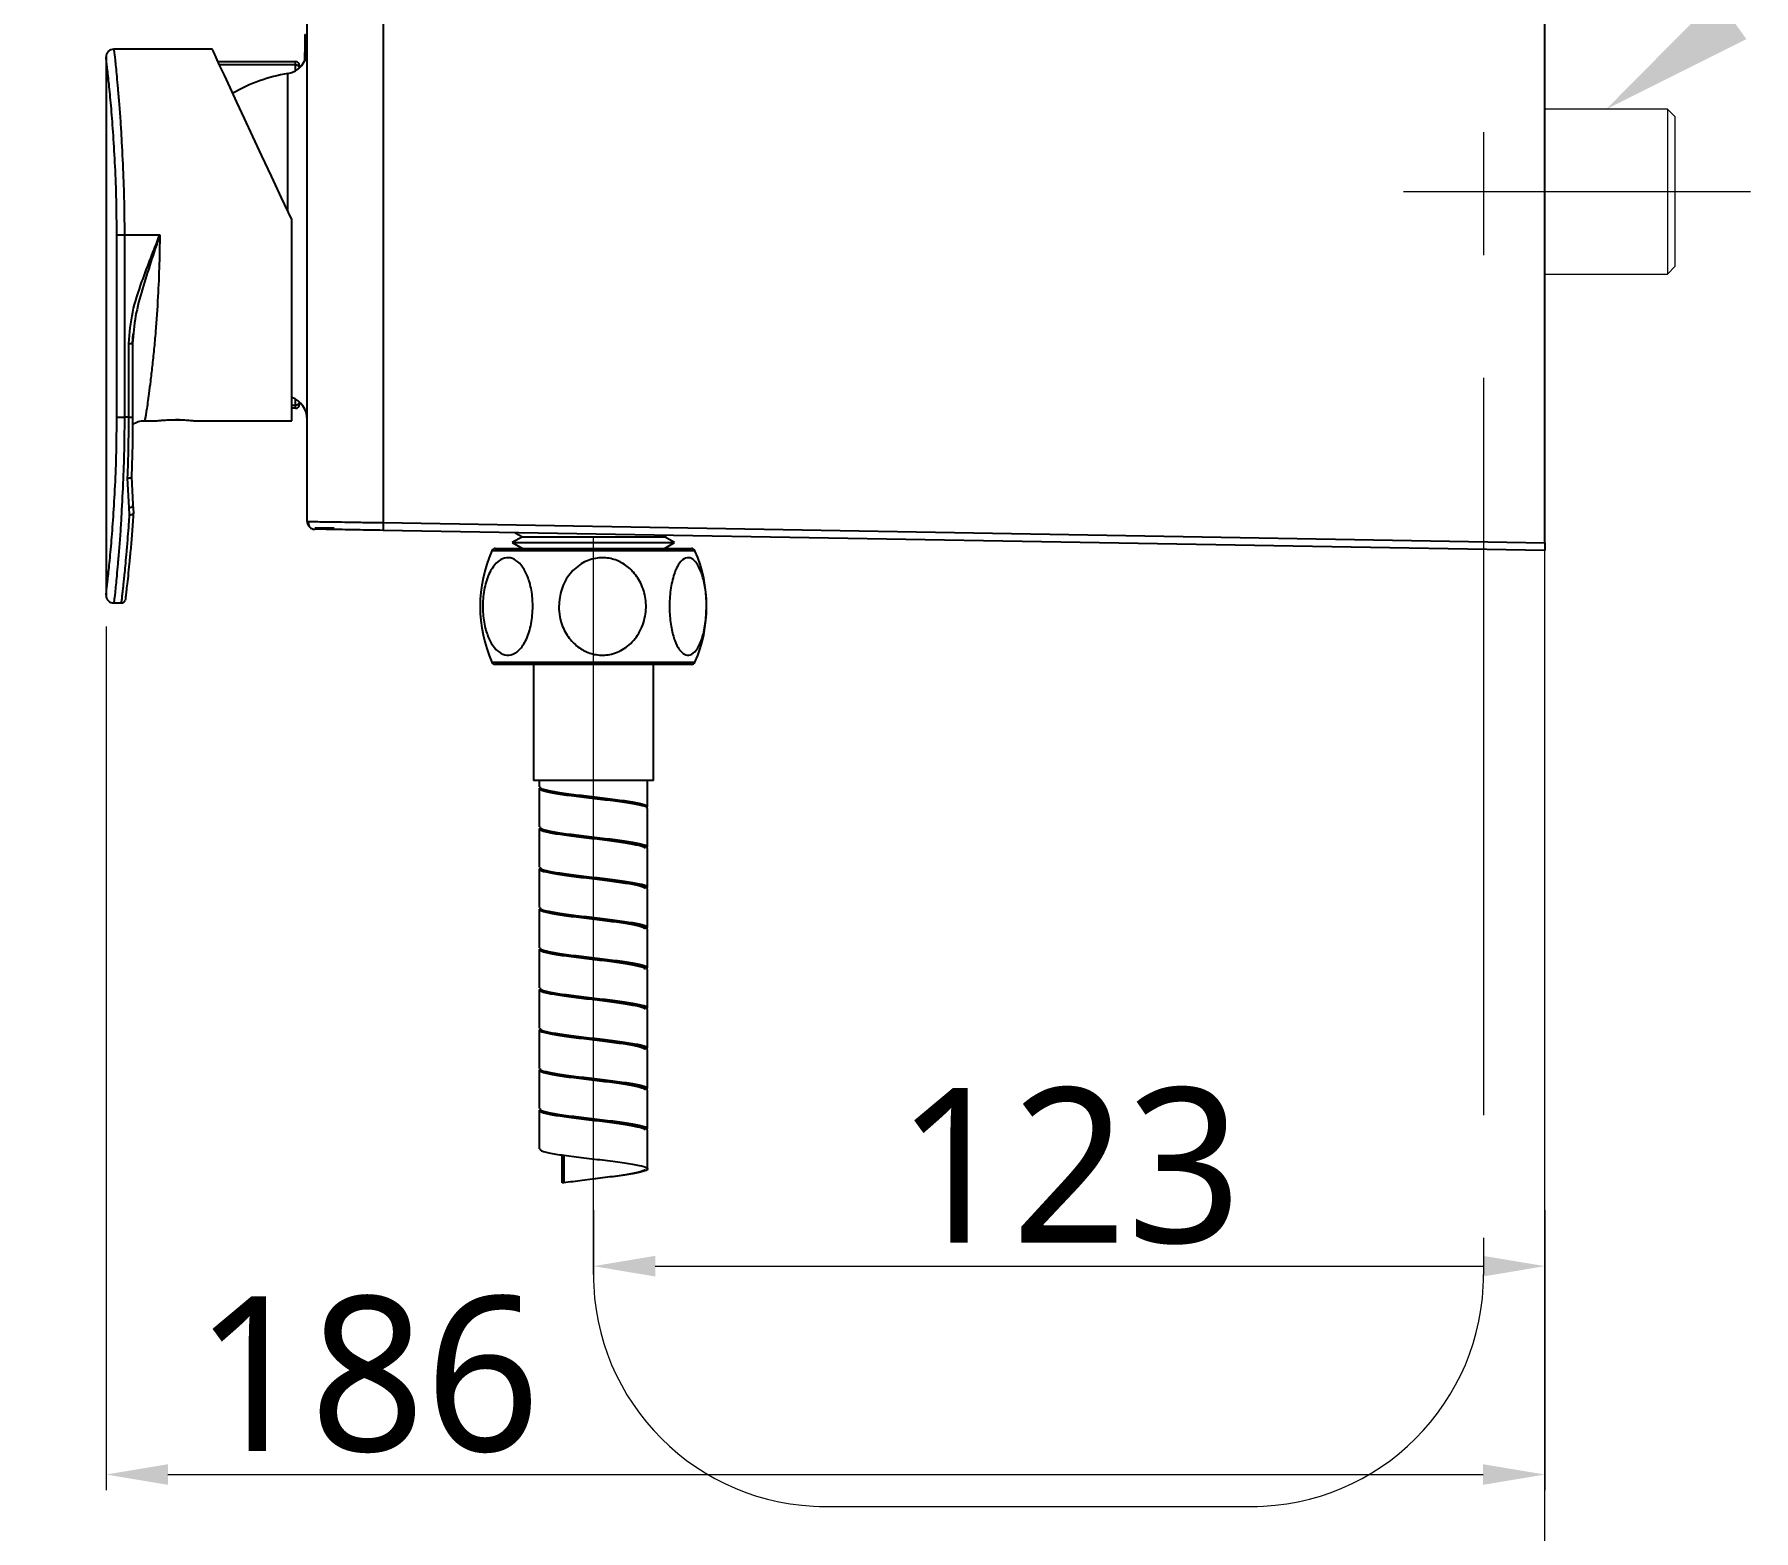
# Model space of a CAD drawing. Extents: x -2463 to 697, y 0 to 2315.
# Drawn here: x -692.6 to -470.4, y 317.2 to 510.6 of the extents above; entities that cross this region are included whole.
import ezdxf
from ezdxf import colors
from ezdxf.entities.mleader import LeaderData, LeaderLine
from ezdxf.math import Vec2, Vec3

# ---------------------------------------------------------------- set-up
doc = ezdxf.new("R2010")
doc.units = 0
doc.header["$LTSCALE"] = 10
doc.header["$MEASUREMENT"] = 0
doc.header["$PDMODE"] = 3
doc.header["$PDSIZE"] = -10
doc.linetypes.add('CENTER2', pattern=[28.575, 19.05, -3.175, 3.175, -3.175])
doc.layers.get('0').update_dxf_attribs({"linetype": 'CONTINUOUS'})
doc.layers.get('DEFPOINTS').update_dxf_attribs({"linetype": 'CONTINUOUS'})
doc.layers.add('1', color=7, linetype='CONTINUOUS', true_color=0xffffff)
doc.layers.add('Cneter', color=1, linetype='CENTER2', lineweight=13)
doc.layers.add('치수선', color=7, linetype='CONTINUOUS', lineweight=20)
doc.styles.add('Daelim Dimension', font='NanumGothic.ttf')
doc.styles.get("Standard").update_dxf_attribs({"font": 'SYMBOL'})
doc.dimstyles.new('DEFAULT', dxfattribs={"dimscale": 2, "dimtxt": 2, "dimasz": 2, "dimexe": 0, "dimexo": 2, "dimgap": 1, "dimtad": 1, "dimdec": 1, "dimzin": 9, "dimdsep": 46, "dimtxsty": 'Daelim Dimension', "dimcen": 0.5, "dimclrd": 252, "dimclre": 252, "dimclrt": 3, "dimadec": 1, "dimazin": 0, "dimtfac": 1, "dimtdec": 1, "dimtix": 1, "dimtmove": 0, "dimatfit": 3, "dimfxl": 1, "dimtolj": 1, "dimtzin": 1, "dimlwd": 9, "dimlwe": 9, "dimarcsym": 0})

# ---------------------------------------------------------------- blocks, each defined once
blk = doc.blocks.new('*D33')
at = {"color": 5, "lineweight": 9, "ltscale": 0.5, "transparency": 16777216}
for p, q in [((-885.08, 1497.18), (-314.18, 1497.18)), ((-316.18, 1489.18), (-316.18, 498.23)), ((-466.02, 490.23), (-314.18, 490.23))]:
    blk.add_line(p, q, dxfattribs=at)
at = {"color": 5, "ltscale": 0.5, "transparency": 16777216}
for points in [[(-317.51, 1489.18), (-314.84, 1489.18), (-316.18, 1497.18)], [(-317.51, 498.23), (-314.84, 498.23), (-316.18, 490.23)]]:
    blk.add_solid(points, dxfattribs=at)
at = {"layer": 'DEFPOINTS', "color": 0, "ltscale": 0.5, "transparency": 16777216}
for p in [(-889.08, 1497.18), (-470.02, 490.23), (-316.18, 490.23)]:
    blk.add_point(p, dxfattribs=at)
at = {"color": 7, "ltscale": 0.5, "transparency": 16777216, "insert": (-331.88, 993.71), "char_height": 20, "attachment_point": 5, "rotation": 90, "style": 'Daelim Dimension'}
blk.add_mtext('\\A1;(1140~1330)', dxfattribs=at)
blk = doc.blocks.new('*D37')
at = {"color": 5, "lineweight": 9, "ltscale": 0.5, "transparency": 16777216}
for p, q in [((-620.38, 358.63), (-620.38, 349.38)), ((-497.38, 358.63), (-497.38, 349.38)), ((-612.38, 351.38), (-505.38, 351.38))]:
    blk.add_line(p, q, dxfattribs=at)
at = {"color": 5, "ltscale": 0.5, "transparency": 16777216}
for points in [[(-612.38, 352.71), (-612.38, 350.04), (-620.38, 351.38)], [(-505.38, 352.71), (-505.38, 350.04), (-497.38, 351.38)]]:
    blk.add_solid(points, dxfattribs=at)
at = {"layer": 'DEFPOINTS', "color": 0, "ltscale": 0.5, "transparency": 16777216}
for p in [(-620.38, 362.63), (-497.38, 362.63), (-497.38, 351.38)]:
    blk.add_point(p, dxfattribs=at)
at = {"color": 7, "ltscale": 0.5, "transparency": 16777216, "insert": (-558.88, 364.28), "char_height": 20, "attachment_point": 5, "style": 'Daelim Dimension'}
blk.add_mtext('\\A1;123', dxfattribs=at)
blk = doc.blocks.new('*D38')
at = {"color": 5, "lineweight": 9, "ltscale": 0.5, "transparency": 16777216}
for p, q in [((-683.38, 434.03), (-683.38, 322.45)), ((-497.38, 358.63), (-497.38, 322.45)), ((-675.38, 324.45), (-505.38, 324.45))]:
    blk.add_line(p, q, dxfattribs=at)
at = {"color": 5, "ltscale": 0.5, "transparency": 16777216}
for points in [[(-675.38, 325.78), (-675.38, 323.12), (-683.38, 324.45)], [(-505.38, 325.78), (-505.38, 323.12), (-497.38, 324.45)]]:
    blk.add_solid(points, dxfattribs=at)
at = {"layer": 'DEFPOINTS', "color": 0, "ltscale": 0.5, "transparency": 16777216}
for p in [(-683.38, 438.03), (-497.38, 362.63), (-497.38, 324.45)]:
    blk.add_point(p, dxfattribs=at)
at = {"color": 7, "ltscale": 0.5, "transparency": 16777216, "insert": (-649.58, 337.34), "char_height": 20, "attachment_point": 5, "style": 'Daelim Dimension'}
blk.add_mtext('\\A1;186', dxfattribs=at)

msp = doc.modelspace()

# ---------------------------------------------------------------- linework, layer by layer
at = {"color": 7, "linetype": 'Continuous', "lineweight": 25}
for p, q in [((-497.38, 444.84), (-497.38, 535.63)), ((-657.38, 447.61), (-657.38, 521.65)), ((-647.56, 521.8), (-647.56, 447.46)), ((-657.68, 510.55), (-657.58, 510.55)), ((-657.68, 510.49), (-657.58, 510.49)), ((-657.68, 510.49), (-657.68, 508.43)), ((-657.58, 510.49), (-657.58, 508.43)), ((-683.38, 507.68), (-683.38, 438.03)), ((-669.64, 508.63), (-682.38, 508.63)), ((-668.9, 507.03), (-658.88, 507.03)), ((-658.88, 506.61), (-658.88, 507.03)), ((-657.7, 507.99), (-657.68, 507.99)), ((-657.7, 507.69), (-657.68, 507.69)), ((-657.7, 507.69), (-657.68, 507.69)), ((-657.68, 508.43), (-657.58, 508.43)), ((-657.68, 508.34), (-657.58, 508.34)), ((-657.68, 508.34), (-657.68, 508.28)), ((-657.68, 508.28), (-657.58, 508.28)), ((-657.68, 508.28), (-657.58, 508.28)), ((-657.68, 508.28), (-657.68, 508.28)), ((-657.68, 508.23), (-657.58, 508.23)), ((-657.68, 507.15), (-657.68, 508.22)), ((-657.58, 508.34), (-657.58, 508.28)), ((-657.58, 508.28), (-657.58, 508.28)), ((-657.58, 507.38), (-657.58, 508.22)), ((-657.58, 507.99), (-657.57, 507.99)), ((-657.58, 507.69), (-657.57, 507.69)), ((-657.58, 507.69), (-657.57, 507.69)), ((-658.38, 506.53), (-658.38, 506.22)), ((-681.99, 461.08), (-681.99, 484.63)), ((-681.99, 484.63), (-681, 484.63)), ((-681, 484.63), (-676.43, 484.63)), ((-681, 484.63), (-681, 461.08)), ((-659.38, 460.63), (-659.38, 486.63)), ((-679.96, 470.6), (-679.88, 471.84)), ((-680.43, 461.08), (-680.43, 470.6)), ((-679.93, 461.08), (-679.93, 470.6)), ((-658.88, 462.23), (-658.88, 462.65)), ((-658.38, 463.03), (-658.38, 462.73)), ((-681.99, 461.08), (-681, 461.08)), ((-680.43, 461.08), (-681, 461.08)), ((-678.38, 460.63), (-678.38, 460.63)), ((-678.38, 460.63), (-676.78, 460.63)), ((-673.9, 460.74), (-674.38, 460.75)), ((-671.99, 460.63), (-659.38, 460.63)), ((-658.88, 462.23), (-659.38, 462.23)), ((-680.09, 453.38), (-679.9, 449.78)), ((-680.37, 449.41), (-680.59, 453.22)), ((-680.33, 448.48), (-680.37, 449.41)), ((-679.9, 449.78), (-679.84, 448.74)), ((-657.38, 447.61), (-657.09, 447.61)), ((-653.9, 446.73), (-656.38, 446.73)), ((-647.56, 447.46), (-497.38, 444.84)), ((-497.38, 443.84), (-647.56, 446.46)), ((-629.56, 445.63), (-630.86, 444.88)), ((-630.86, 444.88), (-629.56, 444.13)), ((-630.86, 444.88), (-620.38, 444.88)), ((-630.48, 446.16), (-629.56, 445.63)), ((-629.56, 445.63), (-620.38, 445.63)), ((-620.38, 445.63), (-611.2, 445.63)), ((-620.38, 444.88), (-609.91, 444.88)), ((-611.2, 445.63), (-610.88, 445.82)), ((-609.91, 444.88), (-611.2, 445.63)), ((-611.2, 444.13), (-609.91, 444.88)), ((-497.38, 444.84), (-497.38, 443.84)), ((-633.06, 444.13), (-630.77, 444.13)), ((-630.77, 444.13), (-607.71, 444.13)), ((-682.38, 437.08), (-681.38, 437.08)), ((-680.88, 437.58), (-680.92, 437.4)), ((-607.71, 429.13), (-633.06, 429.13)), ((-628.13, 429.13), (-628.13, 414.13)), ((-612.63, 414.13), (-612.63, 429.13)), ((-612.63, 414.13), (-628.13, 414.13)), ((-627.38, 414.13), (-627.38, 413.33)), ((-613.38, 410.73), (-613.38, 414.13)), ((-627.38, 413.13), (-627.38, 408.13)), ((-620.38, 412.03), (-620.38, 412.03)), ((-613.38, 405.53), (-613.38, 410.53)), ((-627.38, 407.93), (-627.38, 402.93)), ((-620.38, 406.83), (-620.38, 406.83)), ((-613.38, 400.33), (-613.38, 405.33)), ((-627.38, 402.73), (-627.38, 397.73)), ((-620.38, 401.63), (-620.38, 401.63)), ((-613.38, 395.13), (-613.38, 400.13)), ((-627.38, 397.53), (-627.38, 392.53)), ((-620.38, 396.43), (-620.38, 396.43)), ((-613.38, 389.93), (-613.38, 394.93)), ((-627.38, 392.33), (-627.38, 387.33)), ((-620.38, 391.23), (-620.38, 391.23)), ((-613.38, 384.73), (-613.38, 389.73)), ((-627.38, 387.13), (-627.38, 382.13)), ((-620.38, 386.03), (-620.38, 386.03)), ((-613.38, 379.53), (-613.38, 384.53)), ((-627.38, 381.93), (-627.38, 376.93)), ((-620.38, 380.83), (-620.38, 380.83)), ((-613.38, 374.33), (-613.38, 379.33)), ((-627.38, 376.73), (-627.38, 371.73)), ((-620.38, 375.63), (-620.38, 375.63)), ((-613.38, 369.13), (-613.38, 374.13)), ((-627.38, 371.53), (-627.38, 366.53)), ((-620.38, 370.43), (-620.38, 370.43)), ((-613.38, 363.93), (-613.38, 368.93)), ((-624.4, 362.13), (-624.4, 365.74)), ((-624.22, 365.72), (-624.22, 362.13)), ((-620.38, 365.23), (-620.38, 365.23)), ((-624.22, 362.13), (-624.4, 362.13))]:
    msp.add_line(p, q, dxfattribs=at)
at = {"color": 8, "linetype": 'Continuous', "lineweight": 25}
for p, q in [((-658.88, 506.61), (-668.7, 506.61)), ((-659.89, 487.71), (-659.89, 505.5)), ((-658.88, 505.86), (-658.88, 506.61)), ((-680.43, 470.6), (-679.93, 470.6)), ((-659.38, 462.65), (-658.88, 462.65)), ((-658.88, 462.65), (-658.88, 463.4)), ((-680.43, 461.08), (-679.93, 461.08)), ((-607.25, 443.83), (-633.52, 443.83)), ((-633.52, 429.43), (-631.15, 429.43)), ((-631.15, 429.43), (-607.25, 429.43))]:
    msp.add_line(p, q, dxfattribs=at)
at = {"color": 7, "ltscale": 0.5}
msp.add_line((-497.38, 479.58), (-497.38, 500.88), dxfattribs=at)
at = {"color": 7, "linetype": 'Continuous', "lineweight": 25, "flags": 128}
for points in [[(-659.38, 486.63), (-660.7, 489.45), (-661.99, 492.21), (-663.22, 494.86), (-664.39, 497.37), (-665.47, 499.69), (-666.46, 501.8), (-667.33, 503.67), (-668.08, 505.27), (-668.69, 506.58), (-669.15, 507.58), (-669.46, 508.25), (-669.62, 508.59), (-669.64, 508.63)], [(-680.59, 453.22), (-680.49, 453.22), (-680.39, 453.23), (-680.3, 453.24), (-680.22, 453.26), (-680.16, 453.29), (-680.11, 453.32), (-680.09, 453.35), (-680.09, 453.38)], [(-680.37, 449.41), (-680.26, 449.43), (-680.15, 449.46), (-680.05, 449.5), (-679.97, 449.56), (-679.92, 449.61), (-679.88, 449.67), (-679.88, 449.73), (-679.9, 449.78)], [(-680.33, 448.48), (-680.23, 448.48), (-680.13, 448.49), (-680.04, 448.51), (-679.97, 448.55), (-679.9, 448.59), (-679.86, 448.64), (-679.84, 448.69), (-679.84, 448.74)]]:
    msp.add_lwpolyline(points, dxfattribs=at)
at = {"color": 7, "linetype": 'Continuous', "lineweight": 25}
for centre, radius, start, end in [((-660.38, 508.46), 3, 279.5283, 0), ((-658.88, 506.53), 0.5, 0, 90), ((-656.38, 484.63), 21.16, 99.5283, 120.0791), ((-660.38, 460.8), 3, 0, 70.5288), ((-658.88, 462.73), 0.5, 270, 0), ((-656.38, 447.73), 1, 186.9016, 213.1114), ((-656.38, 447.61), 1, 180, 269), ((-633.23, 446.96), 14.33, 178.0009, 181.9991), ((-617.02, 436.63), 18, 156.4218, 203.5782), ((-633.06, 443.63), 0.5, 90, 156.4218), ((-607.71, 443.63), 0.5, 23.5782, 90), ((-623.75, 436.63), 18, 336.4218, 23.5782), ((-633.06, 429.63), 0.5, 203.5782, 270), ((-607.71, 429.63), 0.5, 270, 336.4218)]:
    msp.add_arc(centre, radius, start, end, dxfattribs=at)
at = {"color": 8, "linetype": 'Continuous', "lineweight": 25}
for centre, start, end in [((-658.86, 506.12), 11.4209, 92.1287), ((-658.86, 463.14), 267.8712, 348.5795)]:
    msp.add_arc(centre, 0.486, start, end, dxfattribs=at)
at = {"color": 7, "linetype": 'Continuous', "lineweight": 25}
for points, knots in [([(-657.68, 510.55), (-657.68, 510.55), (-657.68, 510.55), (-657.68, 510.54), (-657.68, 510.52), (-657.68, 510.5), (-657.68, 510.49)], [0, 0, 0, 0, 0.178729, 0.493173, 0.742132, 1, 1, 1, 1]), ([(-657.58, 510.55), (-657.58, 510.55), (-657.58, 510.55), (-657.58, 510.54), (-657.58, 510.52), (-657.58, 510.5), (-657.58, 510.49)], [0, 0, 0, 0, 0.178729, 0.493173, 0.742132, 1, 1, 1, 1]), ([(-682.38, 508.63), (-682.51, 508.62), (-682.7, 508.6), (-682.94, 508.47), (-683.1, 508.34), (-683.22, 508.18), (-683.35, 507.95), (-683.37, 507.76), (-683.38, 507.63)], [0, 0, 0, 0, 0.239454, 0.368357, 0.5, 0.631636, 0.760544, 1, 1, 1, 1]), ([(-657.68, 508.43), (-657.68, 508.42), (-657.68, 508.39), (-657.68, 508.37), (-657.68, 508.35), (-657.68, 508.34), (-657.68, 508.34)], [0, 0, 0, 0, 0.283667, 0.557848, 0.774934, 1, 1, 1, 1]), ([(-657.68, 508.26), (-657.68, 508.26), (-657.68, 508.25), (-657.68, 508.23), (-657.68, 508.23), (-657.68, 508.23)], [0, 0, 0, 0, 0.291076, 0.639152, 1, 1, 1, 1]), ([(-657.58, 508.43), (-657.58, 508.42), (-657.58, 508.39), (-657.58, 508.37), (-657.58, 508.35), (-657.58, 508.34), (-657.58, 508.34)], [0, 0, 0, 0, 0.283667, 0.557848, 0.774934, 1, 1, 1, 1]), ([(-657.58, 508.26), (-657.58, 508.26), (-657.58, 508.25), (-657.58, 508.23), (-657.58, 508.23), (-657.58, 508.23)], [0, 0, 0, 0, 0.291076, 0.639152, 1, 1, 1, 1]), ([(-680.43, 470.6), (-680.32, 471.97), (-680.08, 474.7), (-678.5, 479.36), (-677.22, 482.63), (-676.43, 484.63)], [0, 0, 0, 0, 0.279439, 0.559552, 1, 1, 1, 1]), ([(-676.43, 484.63), (-676.82, 483.47), (-677.59, 481.15), (-678.69, 477.67), (-679.66, 474.17), (-679.85, 471.79), (-679.94, 470.6)], [0, 0, 0, 0, 0.253004, 0.505065, 0.754809, 1, 1, 1, 1]), ([(-680.59, 453.22), (-680.54, 454.53), (-680.46, 457.09), (-680.44, 459.77), (-680.43, 461.08)], [0, 0, 0, 0, 0.509892, 1, 1, 1, 1]), ([(-679.94, 461.08), (-679.94, 459.77), (-679.96, 457.15), (-680.05, 454.64), (-680.09, 453.38)], [0, 0, 0, 0, 0.499842, 1, 1, 1, 1]), ([(-679.95, 460.18), (-679.71, 460.31), (-679.22, 460.57), (-678.66, 460.61), (-678.38, 460.63)], [0, 0, 0, 0, 0.493025, 1, 1, 1, 1]), ([(-676.78, 460.63), (-676.78, 460.63), (-676.84, 460.62), (-676.62, 460.65), (-676.1, 460.69), (-675.29, 460.74), (-674.66, 460.75), (-674.34, 460.75)], [0, 0, 0, 0, 0.010106, 0.257302, 0.504623, 0.751978, 1, 1, 1, 1]), ([(-674.34, 460.75), (-674.03, 460.75), (-673.4, 460.74), (-672.62, 460.69), (-672.08, 460.64), (-672.02, 460.63), (-671.99, 460.63)], [0, 0, 0, 0, 0.25259, 0.505309, 0.758105, 1, 1, 1, 1]), ([(-679.84, 448.74), (-679.89, 447.92), (-680.01, 446.26), (-680.19, 444.07), (-680.38, 442.14), (-680.54, 440.51), (-680.69, 439.22), (-680.8, 438.29), (-680.87, 437.69), (-680.88, 437.62), (-680.88, 437.58)], [0, 0, 0, 0, 0.124753, 0.249547, 0.37478, 0.499919, 0.624965, 0.750259, 0.87515, 1, 1, 1, 1]), ([(-657.19, 447.61), (-657.21, 447.52), (-657.26, 447.34), (-657.19, 447.06), (-657.03, 446.83), (-656.85, 446.73), (-656.76, 446.69)], [0, 0, 0, 0, 0.249427, 0.501875, 0.753505, 1, 1, 1, 1]), ([(-647.56, 446.46), (-648.72, 446.48), (-651.05, 446.52), (-653.97, 446.57), (-656, 446.61), (-656.27, 446.61), (-656.4, 446.61)], [0, 0, 0, 0, 0.250018, 0.500025, 0.750017, 1, 1, 1, 1]), ([(-628.2, 436.63), (-628.25, 435.87), (-628.33, 434.35), (-628.98, 432.34), (-629.92, 430.92), (-631.02, 430.27), (-632.07, 430.35), (-633.01, 431.01), (-633.81, 432.19), (-634.42, 433.86), (-634.74, 435.94), (-634.66, 438.23), (-634.14, 440.38), (-633.26, 442.01), (-632.18, 442.88), (-631.11, 443), (-630.13, 442.49), (-629.29, 441.45), (-628.62, 439.91), (-628.26, 438.22), (-628.22, 437.08), (-628.2, 436.63)], [0, 0, 0, 0, 0.060655, 0.121405, 0.179698, 0.231948, 0.279009, 0.324421, 0.37183, 0.423643, 0.480641, 0.54172, 0.604031, 0.663758, 0.717802, 0.766033, 0.811506, 0.858045, 0.908463, 0.964028, 1, 1, 1, 1]), ([(-624.85, 436.63), (-624.78, 437.39), (-624.63, 438.91), (-623.5, 440.91), (-621.86, 442.34), (-619.96, 442.99), (-618.13, 442.91), (-616.49, 442.24), (-615.1, 441.06), (-614.04, 439.4), (-613.49, 437.32), (-613.63, 435.03), (-614.53, 432.88), (-616.06, 431.25), (-617.93, 430.37), (-619.8, 430.26), (-621.5, 430.77), (-622.97, 431.81), (-624.13, 433.35), (-624.76, 435.04), (-624.82, 436.18), (-624.85, 436.63)], [0, 0, 0, 0, 0.060655, 0.121405, 0.179698, 0.231948, 0.279009, 0.324421, 0.371829, 0.423643, 0.48064, 0.54172, 0.604031, 0.663758, 0.717802, 0.766033, 0.811506, 0.858045, 0.908463, 0.964028, 1, 1, 1, 1]), ([(-605.76, 436.63), (-605.79, 435.87), (-605.85, 434.35), (-606.33, 432.34), (-607.03, 430.92), (-607.83, 430.27), (-608.61, 430.35), (-609.31, 431.01), (-609.9, 432.19), (-610.35, 433.86), (-610.58, 435.94), (-610.52, 438.23), (-610.14, 440.38), (-609.49, 442.01), (-608.7, 442.88), (-607.9, 443), (-607.18, 442.49), (-606.56, 441.45), (-606.06, 439.91), (-605.8, 438.22), (-605.77, 437.08), (-605.76, 436.63)], [0, 0, 0, 0, 0.060655, 0.121405, 0.179698, 0.231948, 0.279009, 0.324421, 0.37183, 0.423643, 0.480641, 0.54172, 0.604031, 0.663758, 0.717802, 0.766033, 0.811506, 0.858045, 0.908463, 0.964028, 1, 1, 1, 1]), ([(-683.38, 438.08), (-683.37, 437.96), (-683.35, 437.76), (-683.22, 437.53), (-683.1, 437.37), (-682.94, 437.24), (-682.7, 437.12), (-682.51, 437.1), (-682.38, 437.08)], [0, 0, 0, 0, 0.239457, 0.368367, 0.500002, 0.631645, 0.760546, 1, 1, 1, 1]), ([(-681.38, 437.08), (-681.34, 437.09), (-681.24, 437.09), (-681.1, 437.16), (-680.99, 437.26), (-680.94, 437.35), (-680.92, 437.4)], [0, 0, 0, 0, 0.233613, 0.485136, 0.744573, 1, 1, 1, 1]), ([(-627.28, 413.28), (-627.33, 413.17), (-627.44, 412.96), (-626.26, 412.63), (-624.25, 412.3), (-621.63, 411.98), (-618.84, 411.66), (-616.26, 411.33), (-614.36, 411), (-613.39, 410.74), (-613.49, 410.58), (-613.52, 410.53)], [0, 0, 0, 0, 0.118163, 0.236671, 0.35518, 0.473343, 0.591506, 0.710015, 0.828523, 0.946686, 1, 1, 1, 1]), ([(-627.25, 413.33), (-627.27, 413.27), (-627.32, 413.11), (-626.24, 412.83), (-624.25, 412.5), (-621.63, 412.18), (-618.84, 411.86), (-616.26, 411.53), (-614.35, 411.2), (-613.32, 410.91), (-613.47, 410.72), (-613.53, 410.64)], [0, 0, 0, 0, 0.066323, 0.186975, 0.307628, 0.427929, 0.54823, 0.668882, 0.789534, 0.909835, 1, 1, 1, 1]), ([(-627.27, 408.03), (-627.31, 407.94), (-627.4, 407.74), (-626.25, 407.43), (-624.25, 407.1), (-621.63, 406.78), (-618.84, 406.46), (-616.26, 406.13), (-614.36, 405.8), (-613.39, 405.54), (-613.49, 405.38), (-613.52, 405.33)], [0, 0, 0, 0, 0.101682, 0.222405, 0.343128, 0.4635, 0.583872, 0.704595, 0.825318, 0.94569, 1, 1, 1, 1]), ([(-627.25, 408.13), (-627.27, 408.07), (-627.32, 407.91), (-626.24, 407.63), (-624.25, 407.3), (-621.63, 406.98), (-618.84, 406.66), (-616.26, 406.33), (-614.35, 406), (-613.32, 405.71), (-613.47, 405.52), (-613.53, 405.44)], [0, 0, 0, 0, 0.066323, 0.186975, 0.307628, 0.427929, 0.54823, 0.668882, 0.789534, 0.909835, 1, 1, 1, 1]), ([(-626.95, 407.88), (-626.95, 407.84), (-626.98, 407.69), (-625.97, 407.43), (-624.09, 407.1), (-621.58, 406.78), (-618.9, 406.46), (-616.43, 406.13), (-614.62, 405.8), (-613.69, 405.54), (-613.78, 405.38), (-613.81, 405.33)], [0, 0, 0, 0, 0.04697, 0.17504, 0.303109, 0.430805, 0.558502, 0.686572, 0.814641, 0.942338, 1, 1, 1, 1]), ([(-627.27, 402.83), (-627.31, 402.74), (-627.4, 402.54), (-626.25, 402.23), (-624.25, 401.9), (-621.63, 401.58), (-618.84, 401.26), (-616.26, 400.93), (-614.36, 400.6), (-613.39, 400.34), (-613.49, 400.18), (-613.52, 400.13)], [0, 0, 0, 0, 0.101682, 0.222405, 0.343128, 0.4635, 0.583872, 0.704595, 0.825318, 0.94569, 1, 1, 1, 1]), ([(-627.25, 402.93), (-627.27, 402.87), (-627.32, 402.71), (-626.24, 402.43), (-624.25, 402.1), (-621.63, 401.78), (-618.84, 401.46), (-616.26, 401.13), (-614.35, 400.8), (-613.32, 400.51), (-613.47, 400.32), (-613.53, 400.24)], [0, 0, 0, 0, 0.066323, 0.186975, 0.307628, 0.427929, 0.54823, 0.668882, 0.789534, 0.909835, 1, 1, 1, 1]), ([(-626.95, 402.67), (-626.95, 402.64), (-626.98, 402.49), (-625.97, 402.23), (-624.09, 401.9), (-621.58, 401.58), (-618.9, 401.26), (-616.43, 400.93), (-614.62, 400.6), (-613.69, 400.34), (-613.78, 400.18), (-613.81, 400.13)], [0, 0, 0, 0, 0.04697, 0.17504, 0.303109, 0.430805, 0.558502, 0.686572, 0.814641, 0.942338, 1, 1, 1, 1]), ([(-627.27, 397.63), (-627.31, 397.54), (-627.4, 397.34), (-626.25, 397.03), (-624.25, 396.7), (-621.63, 396.38), (-618.84, 396.06), (-616.26, 395.73), (-614.36, 395.4), (-613.39, 395.14), (-613.49, 394.98), (-613.52, 394.93)], [0, 0, 0, 0, 0.101682, 0.222405, 0.343128, 0.4635, 0.583872, 0.704595, 0.825318, 0.94569, 1, 1, 1, 1]), ([(-627.25, 397.73), (-627.27, 397.67), (-627.32, 397.51), (-626.24, 397.23), (-624.25, 396.9), (-621.63, 396.58), (-618.84, 396.26), (-616.26, 395.93), (-614.35, 395.6), (-613.32, 395.31), (-613.47, 395.12), (-613.53, 395.04)], [0, 0, 0, 0, 0.066323, 0.186975, 0.307628, 0.427929, 0.54823, 0.668882, 0.789534, 0.909835, 1, 1, 1, 1]), ([(-626.95, 397.48), (-626.95, 397.44), (-626.98, 397.29), (-625.97, 397.03), (-624.09, 396.7), (-621.58, 396.38), (-618.9, 396.06), (-616.43, 395.73), (-614.62, 395.4), (-613.69, 395.14), (-613.78, 394.98), (-613.81, 394.93)], [0, 0, 0, 0, 0.04697, 0.17504, 0.303109, 0.430805, 0.558502, 0.686572, 0.814641, 0.942338, 1, 1, 1, 1]), ([(-627.27, 392.43), (-627.31, 392.34), (-627.4, 392.14), (-626.25, 391.83), (-624.25, 391.5), (-621.63, 391.18), (-618.84, 390.86), (-616.26, 390.53), (-614.36, 390.2), (-613.39, 389.94), (-613.49, 389.78), (-613.52, 389.73)], [0, 0, 0, 0, 0.101682, 0.222405, 0.343128, 0.4635, 0.583872, 0.704595, 0.825318, 0.94569, 1, 1, 1, 1]), ([(-627.25, 392.53), (-627.27, 392.47), (-627.32, 392.31), (-626.24, 392.03), (-624.25, 391.7), (-621.63, 391.38), (-618.84, 391.06), (-616.26, 390.73), (-614.35, 390.4), (-613.32, 390.11), (-613.47, 389.92), (-613.53, 389.84)], [0, 0, 0, 0, 0.0663234, 0.1869753, 0.3076276, 0.4279285, 0.5482296, 0.6688819, 0.7895341, 0.9098349, 1, 1, 1, 1]), ([(-626.95, 392.28), (-626.95, 392.24), (-626.98, 392.09), (-625.97, 391.83), (-624.09, 391.5), (-621.58, 391.18), (-618.9, 390.86), (-616.43, 390.53), (-614.62, 390.2), (-613.69, 389.94), (-613.78, 389.78), (-613.81, 389.73)], [0, 0, 0, 0, 0.04697, 0.17504, 0.303109, 0.430805, 0.558502, 0.686572, 0.814641, 0.942338, 1, 1, 1, 1]), ([(-627.27, 387.23), (-627.31, 387.14), (-627.4, 386.94), (-626.25, 386.63), (-624.25, 386.3), (-621.63, 385.98), (-618.84, 385.66), (-616.26, 385.33), (-614.36, 385), (-613.39, 384.74), (-613.49, 384.58), (-613.52, 384.53)], [0, 0, 0, 0, 0.101682, 0.222405, 0.343128, 0.4635, 0.583872, 0.704595, 0.825318, 0.94569, 1, 1, 1, 1]), ([(-627.25, 387.33), (-627.27, 387.27), (-627.32, 387.11), (-626.24, 386.83), (-624.25, 386.5), (-621.63, 386.18), (-618.84, 385.86), (-616.26, 385.53), (-614.35, 385.2), (-613.32, 384.91), (-613.47, 384.72), (-613.53, 384.64)], [0, 0, 0, 0, 0.0663234, 0.1869753, 0.3076276, 0.4279285, 0.5482296, 0.6688819, 0.7895341, 0.9098349, 1, 1, 1, 1]), ([(-626.95, 387.07), (-626.95, 387.04), (-626.98, 386.89), (-625.97, 386.63), (-624.09, 386.3), (-621.58, 385.98), (-618.9, 385.66), (-616.43, 385.33), (-614.62, 385), (-613.69, 384.74), (-613.78, 384.58), (-613.81, 384.53)], [0, 0, 0, 0, 0.04697, 0.17504, 0.303109, 0.430805, 0.558502, 0.686572, 0.814641, 0.942338, 1, 1, 1, 1]), ([(-627.27, 382.03), (-627.31, 381.94), (-627.4, 381.74), (-626.25, 381.43), (-624.25, 381.1), (-621.63, 380.78), (-618.84, 380.46), (-616.26, 380.13), (-614.36, 379.8), (-613.39, 379.54), (-613.49, 379.38), (-613.52, 379.33)], [0, 0, 0, 0, 0.101682, 0.222405, 0.343128, 0.4635, 0.583872, 0.704595, 0.825318, 0.94569, 1, 1, 1, 1]), ([(-627.25, 382.13), (-627.27, 382.07), (-627.32, 381.91), (-626.24, 381.63), (-624.25, 381.3), (-621.63, 380.98), (-618.84, 380.66), (-616.26, 380.33), (-614.35, 380), (-613.32, 379.71), (-613.47, 379.52), (-613.53, 379.44)], [0, 0, 0, 0, 0.066323, 0.186975, 0.307628, 0.427929, 0.54823, 0.668882, 0.789534, 0.909835, 1, 1, 1, 1]), ([(-626.95, 381.87), (-626.95, 381.84), (-626.98, 381.69), (-625.97, 381.43), (-624.09, 381.1), (-621.58, 380.78), (-618.9, 380.46), (-616.43, 380.13), (-614.62, 379.8), (-613.69, 379.54), (-613.78, 379.38), (-613.81, 379.33)], [0, 0, 0, 0, 0.04697, 0.17504, 0.303109, 0.430805, 0.558502, 0.686572, 0.814641, 0.942337, 1, 1, 1, 1]), ([(-627.27, 376.83), (-627.31, 376.74), (-627.4, 376.54), (-626.25, 376.23), (-624.25, 375.9), (-621.63, 375.58), (-618.84, 375.26), (-616.26, 374.93), (-614.36, 374.6), (-613.39, 374.34), (-613.49, 374.18), (-613.52, 374.13)], [0, 0, 0, 0, 0.101682, 0.222405, 0.343128, 0.4635, 0.583872, 0.704595, 0.825318, 0.94569, 1, 1, 1, 1]), ([(-627.25, 376.93), (-627.27, 376.87), (-627.32, 376.71), (-626.24, 376.43), (-624.25, 376.1), (-621.63, 375.78), (-618.84, 375.46), (-616.26, 375.13), (-614.35, 374.8), (-613.32, 374.51), (-613.47, 374.32), (-613.53, 374.24)], [0, 0, 0, 0, 0.066323, 0.186975, 0.307628, 0.427929, 0.54823, 0.668882, 0.789534, 0.909835, 1, 1, 1, 1]), ([(-626.95, 376.67), (-626.95, 376.64), (-626.98, 376.49), (-625.97, 376.23), (-624.09, 375.9), (-621.58, 375.58), (-618.9, 375.26), (-616.43, 374.93), (-614.62, 374.6), (-613.69, 374.34), (-613.78, 374.18), (-613.81, 374.13)], [0, 0, 0, 0, 0.04697, 0.17504, 0.303109, 0.430805, 0.558502, 0.686572, 0.814641, 0.942337, 1, 1, 1, 1]), ([(-627.27, 371.63), (-627.31, 371.54), (-627.4, 371.34), (-626.25, 371.03), (-624.25, 370.7), (-621.63, 370.38), (-618.84, 370.06), (-616.26, 369.73), (-614.36, 369.4), (-613.39, 369.14), (-613.49, 368.98), (-613.52, 368.93)], [0, 0, 0, 0, 0.101682, 0.222405, 0.343128, 0.4635, 0.583872, 0.704595, 0.825318, 0.94569, 1, 1, 1, 1]), ([(-627.25, 371.73), (-627.27, 371.67), (-627.32, 371.51), (-626.24, 371.23), (-624.25, 370.9), (-621.63, 370.58), (-618.84, 370.26), (-616.26, 369.93), (-614.35, 369.6), (-613.32, 369.31), (-613.47, 369.12), (-613.53, 369.04)], [0, 0, 0, 0, 0.0663233, 0.1869752, 0.3076275, 0.4279285, 0.5482296, 0.6688819, 0.7895341, 0.909835, 1, 1, 1, 1]), ([(-626.95, 371.48), (-626.95, 371.44), (-626.98, 371.29), (-625.97, 371.03), (-624.09, 370.7), (-621.58, 370.38), (-618.9, 370.06), (-616.43, 369.73), (-614.62, 369.4), (-613.69, 369.14), (-613.78, 368.98), (-613.81, 368.93)], [0, 0, 0, 0, 0.04697, 0.17504, 0.303109, 0.430805, 0.558502, 0.686572, 0.814641, 0.942337, 1, 1, 1, 1]), ([(-627.25, 366.53), (-627.27, 366.47), (-627.32, 366.31), (-626.24, 366.03), (-624.25, 365.7), (-621.63, 365.38), (-618.83, 365.06), (-616.27, 364.73), (-614.33, 364.4), (-613.31, 364.08), (-613.37, 363.76), (-614.5, 363.43), (-616.52, 363.1), (-618.65, 362.84), (-619.98, 362.68), (-620.39, 362.63)], [0, 0, 0, 0, 0.045874, 0.129327, 0.21278, 0.295989, 0.379199, 0.462652, 0.546104, 0.629314, 0.712524, 0.795976, 0.879429, 0.962639, 1, 1, 1, 1]), ([(-613.81, 363.93), (-613.79, 363.87), (-613.74, 363.71), (-614.78, 363.43), (-616.68, 363.1), (-619.18, 362.78), (-621.89, 362.46), (-623.45, 362.24), (-624.22, 362.13)], [0, 0, 0, 0, 0.099155, 0.279534, 0.459913, 0.639767, 0.819621, 1, 1, 1, 1])]:
    msp.add_open_spline(points, degree=3, knots=knots, dxfattribs=at)
at = {"color": 8, "linetype": 'Continuous', "lineweight": 25}
for points, knots in [([(-681.99, 484.63), (-682, 486.14), (-682.02, 489.17), (-682.19, 493.52), (-682.42, 497.54), (-682.69, 501.03), (-682.96, 503.9), (-683.19, 506.01), (-683.35, 507.38), (-683.37, 507.55), (-683.38, 507.63)], [0, 0, 0, 0, 0.124549, 0.25066, 0.375905, 0.5, 0.624844, 0.749772, 0.87522, 1, 1, 1, 1]), ([(-682.38, 508.63), (-682.37, 508.57), (-682.35, 508.45), (-682.21, 507.33), (-682.04, 505.59), (-681.85, 503.55), (-681.69, 501.65), (-681.53, 499.49), (-681.35, 496.55), (-681.17, 492.86), (-681.03, 488.59), (-681.01, 485.88), (-681, 484.63)], [0, 0, 0, 0, 0.098807, 0.215441, 0.349004, 0.422252, 0.499752, 0.577482, 0.650881, 0.784502, 0.900872, 1, 1, 1, 1]), ([(-676.43, 484.63), (-676.45, 483.38), (-676.48, 480.68), (-676.68, 476.41), (-676.92, 472.72), (-677.18, 469.78), (-677.41, 467.63), (-677.64, 465.72), (-677.89, 463.69), (-678.1, 462.23), (-678.25, 461.33), (-678.33, 460.9), (-678.37, 460.69), (-678.39, 460.6), (-678.38, 460.63), (-678.38, 460.63)], [0, 0, 0, 0, 0.098915, 0.215102, 0.348597, 0.42196, 0.499675, 0.57712, 0.650304, 0.783718, 0.84414, 0.900316, 0.952255, 0.999966, 1, 1, 1, 1]), ([(-683.38, 438.09), (-683.37, 438.17), (-683.35, 438.33), (-683.19, 439.7), (-682.96, 441.81), (-682.69, 444.68), (-682.42, 448.17), (-682.19, 452.19), (-682.02, 456.55), (-682, 459.58), (-681.99, 461.08)], [0, 0, 0, 0, 0.124801, 0.250258, 0.375167, 0.50002, 0.624097, 0.749349, 0.87545, 1, 1, 1, 1]), ([(-681, 461.08), (-681.01, 459.84), (-681.03, 457.13), (-681.17, 452.85), (-681.35, 449.16), (-681.53, 446.21), (-681.69, 444.06), (-681.85, 442.16), (-682.04, 440.12), (-682.21, 438.38), (-682.35, 437.26), (-682.37, 437.14), (-682.38, 437.08)], [0, 0, 0, 0, 0.099176, 0.215584, 0.349231, 0.422638, 0.500374, 0.577871, 0.651103, 0.784591, 0.901095, 1, 1, 1, 1]), ([(-681.38, 437.08), (-681.38, 437.08), (-681.39, 437.03), (-681.36, 437.23), (-681.31, 437.64), (-681.25, 438.19), (-681.19, 438.72), (-681.12, 439.36), (-681.04, 440.11), (-680.94, 441.04), (-680.83, 442.23), (-680.69, 443.76), (-680.55, 445.47), (-680.43, 447.08), (-680.36, 448.06), (-680.33, 448.48)], [0, 0, 0, 0, 0.0001368, 0.1160964, 0.2380458, 0.3013059, 0.3660733, 0.4323502, 0.5001385, 0.5683236, 0.6517754, 0.7504909, 0.8560634, 0.9392366, 1, 1, 1, 1]), ([(-657.09, 447.61), (-657.04, 447.61), (-656.93, 447.6), (-656.24, 447.59), (-655.23, 447.57), (-653.81, 447.55), (-652.03, 447.53), (-649.9, 447.49), (-648.35, 447.47), (-647.56, 447.46)], [0, 0, 0, 0, 0.08734, 0.215867, 0.353835, 0.501237, 0.658071, 0.824327, 1, 1, 1, 1])]:
    msp.add_open_spline(points, degree=3, knots=knots, dxfattribs=at)
at = {"layer": '1', "color": 7, "linetype": 'Continuous', "lineweight": 18}
for p, q in [((-481.53, 500.88), (-497.38, 500.88)), ((-480.53, 499.88), (-481.53, 500.88)), ((-481.53, 500.88), (-481.53, 490.23)), ((-480.53, 480.58), (-480.53, 499.88)), ((-481.53, 490.23), (-481.53, 479.58)), ((-481.53, 479.58), (-480.53, 480.58)), ((-497.38, 479.58), (-481.53, 479.58))]:
    msp.add_line(p, q, dxfattribs=at)
at = {"layer": 'Cneter', "lineweight": 5, "ltscale": 0.5}
for p, q in [((-505.31, 894.78), (-505.31, 350.32)), ((-515.67, 490.23), (-470.79, 490.23)), ((-620.38, 350.32), (-620.38, 454.39)), ((-590.38, 320.32), (-535.31, 320.32))]:
    msp.add_line(p, q, dxfattribs=at)
for centre, start, end in [((-590.38, 350.32), 180, 270), ((-535.31, 350.32), 270, 0)]:
    msp.add_arc(centre, 30, start, end, dxfattribs=at)
at = {"layer": '치수선'}
msp.add_line((-497.38, 289.09), (-497.38, 1533.78), dxfattribs=at)

# ---------------------------------------------------------------- dimensions: what is measured, and where the dimension line sits
at = {"color": 5, "ltscale": 0.5}
dim = msp.add_linear_dim(base=(-316.18, 490.23), p1=(-889.08, 1497.18), p2=(-470.02, 490.23), angle=90, text='(1140~1330)', dimstyle='DEFAULT', override={"dimtxt": 10, "dimasz": 4, "dimexe": 1, "dimdec": 0, "dimclrd": 5, "dimclre": 5, "dimclrt": 7}, dxfattribs=at)
dim.commit()
dim.dimension.update_dxf_attribs({"geometry": '*D33', "text_midpoint": (-331.88, 993.71)})
dim = msp.add_linear_dim(base=(-497.38, 324.45), p1=(-683.38, 438.03), p2=(-497.38, 362.63), dimstyle='DEFAULT', override={"dimtxt": 10, "dimasz": 4, "dimexe": 1, "dimdec": 0, "dimclrd": 5, "dimclre": 5, "dimclrt": 7}, dxfattribs=at)
dim.commit()
dim.dimension.update_dxf_attribs({"geometry": '*D38', "text_midpoint": (-649.58, 324.45), "dimtype": 160})
dim = msp.add_linear_dim(base=(-497.38, 351.38), p1=(-620.38, 362.63), p2=(-497.38, 362.63), dimstyle='DEFAULT', override={"dimtxt": 10, "dimasz": 4, "dimexe": 1, "dimdec": 0, "dimclrd": 5, "dimclre": 5, "dimclrt": 7}, dxfattribs=at)
dim.commit()
dim.dimension.update_dxf_attribs({"geometry": '*D37', "text_midpoint": (-558.88, 364.28)})

# ---------------------------------------------------------------- leaders
at = {"ltscale": 0.5}
ml = msp.add_multileader_mtext('Standard', dxfattribs=at)
ml.set_content('G1/2-14TH', color=256)
ml.set_leader_properties(color=5)
ml.build(insert=Vec2(0, 0))
ml.multileader.update_dxf_attribs({"text_left_attachment_type": 6, "text_right_attachment_type": 6, "dogleg_length": 0.36, "arrow_head_size": 20})
ctx = ml.context
ctx.base_point, ctx.char_height, ctx.arrow_head_size, ctx.landing_gap_size, ctx.plane_origin = Vec3(-297.43, 639.65), 20, 20, 0.09, Vec3(-489.46, 500.88)
ctx.left_attachment, ctx.right_attachment = 6, 6
notes = []
notes.append((ctx, [(0, (1, 1, 0), (-297.79, 639.65), (1, 0), 0.36, [(0, [(-489.46, 500.88)], 0, [])])]))
ctx.mtext.insert, ctx.mtext.flow_direction = Vec3(-297.34, 663.65), 5
for ctx, leaders in notes:
    for number, flags, end, landing, length, lines in leaders:
        leader = LeaderData()
        leader.index, (leader.has_last_leader_line, leader.has_dogleg_vector, leader.attachment_direction) = number, flags
        leader.last_leader_point, leader.dogleg_vector, leader.dogleg_length = Vec3(end), Vec3(landing), length
        for number, points, colour, breaks in lines:
            line = LeaderLine()
            line.index, line.vertices, line.color, line.breaks = number, Vec3.list(points), colors.encode_raw_color(colour), breaks
            leader.lines.append(line)
        ctx.leaders.append(leader)

doc.saveas('drawing.dxf')
